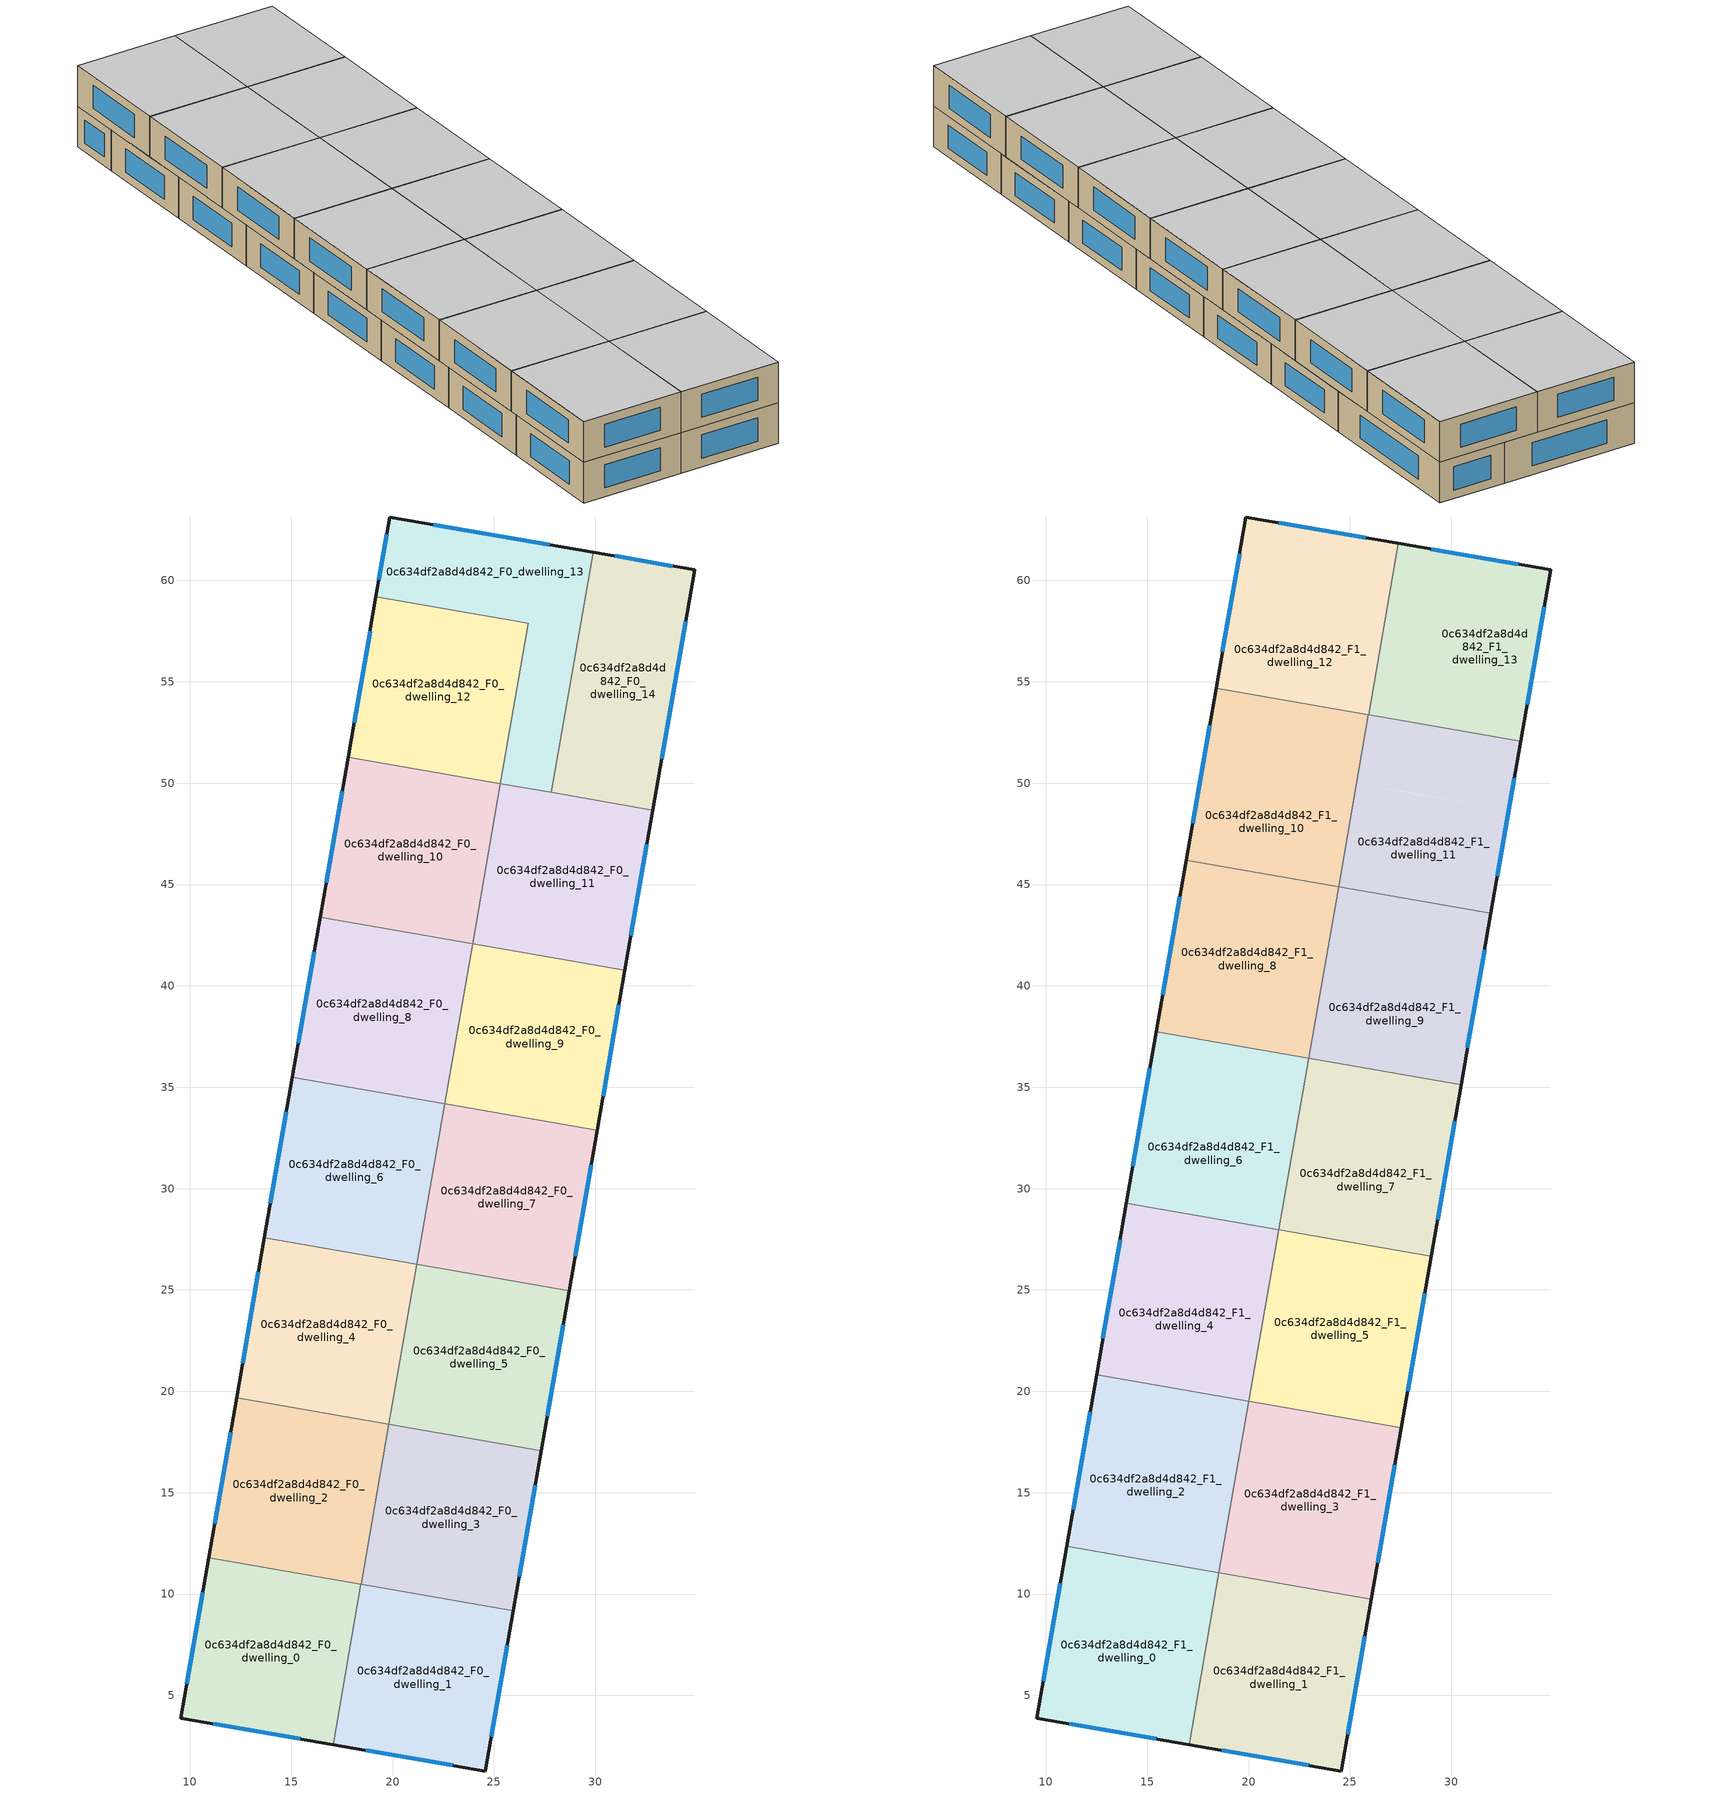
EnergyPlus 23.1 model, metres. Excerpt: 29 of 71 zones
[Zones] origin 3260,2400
0c634df2a8d4d842_F0_dwelling_0
 floor ground (EU_floor_Construction): 18.44,10.48 17.06,2.57 9.55,3.88 10.93,11.78 z0
 wall outside (EU_wall_Construction): 10.93,11.78 9.55,3.88 17.06,2.57 z0:3
 wall to 0c634df2a8d4d842_F0_dwelling_1 (EU_wall_Construction): 17.06,2.57 18.44,10.48 z0:3
 wall to 0c634df2a8d4d842_F0_dwelling_2 (EU_wall_Construction): 18.44,10.48 10.93,11.78 z0:3
 window (EU_Window_Construction): 11.16,3.6 15.45,2.85 / 10.63,10.09 9.85,5.57 z0.64:2.36
0c634df2a8d4d842_F0_dwelling_1
 floor ground (EU_floor_Construction): 25.96,9.17 24.58,1.27 17.06,2.57 18.44,10.48 z0
 wall outside (EU_wall_Construction): 17.06,2.57 24.58,1.27 25.96,9.17 z0:3
 wall to 0c634df2a8d4d842_F0_dwelling_3 (EU_wall_Construction): 25.96,9.17 18.44,10.48 z0:3
 window (EU_Window_Construction): 18.67,2.3 22.97,1.55 / 24.88,2.96 25.66,7.48 z0.64:2.36
0c634df2a8d4d842_F0_dwelling_10
 floor ground (EU_floor_Construction): 25.32,49.98 23.95,42.08 16.43,43.39 17.81,51.29 z0
 wall outside (EU_wall_Construction): 17.81,51.29 16.43,43.39 z0:3
 wall to 0c634df2a8d4d842_F0_dwelling_8 (EU_wall_Construction): 16.43,43.39 23.95,42.08 z0:3
 wall to 0c634df2a8d4d842_F0_dwelling_12 (EU_wall_Construction): 25.32,49.98 17.81,51.29 z0:3
 wall to 0c634df2a8d4d842_F0_dwelling_11 (EU_wall_Construction): 23.95,42.08 25.32,49.98 z0:3
 window (EU_Window_Construction): 17.51,49.6 16.73,45.08 z0.64:2.36
0c634df2a8d4d842_F0_dwelling_11
 floor ground (EU_floor_Construction): 32.84,48.67 31.47,40.77 23.95,42.08 25.32,49.98 z0
 wall outside (EU_wall_Construction): 31.47,40.77 32.84,48.67 z0:3
 wall to 0c634df2a8d4d842_F0_dwelling_9 (EU_wall_Construction): 23.95,42.08 31.47,40.77 z0:3
 wall to 0c634df2a8d4d842_F0_dwelling_14 (EU_wall_Construction): 32.84,48.67 27.83,49.54 z0:3
 wall to 0c634df2a8d4d842_F0_dwelling_13 (EU_wall_Construction): 27.83,49.54 25.32,49.98 z0:3
 window (EU_Window_Construction): 31.76,42.46 32.55,46.98 z0.64:2.36
0c634df2a8d4d842_F0_dwelling_12
 floor ground (EU_floor_Construction): 26.7,57.88 25.32,49.98 17.81,51.29 19.18,59.19 z0
 wall outside (EU_wall_Construction): 19.18,59.19 17.81,51.29 z0:3
 wall to 0c634df2a8d4d842_F0_dwelling_13 (EU_wall_Construction): 25.32,49.98 26.7,57.88 19.18,59.19 z0:3
 window (EU_Window_Construction): 18.89,57.5 18.1,52.98 z0.64:2.36
0c634df2a8d4d842_F0_dwelling_13
 floor ground (EU_floor_Construction): 29.9,61.39 27.83,49.54 25.32,49.98 26.7,57.88 19.18,59.19 19.87,63.13 z0
 wall outside (EU_wall_Construction): 29.9,61.39 19.87,63.13 19.18,59.19 z0:3
 wall to 0c634df2a8d4d842_F0_dwelling_14 (EU_wall_Construction): 27.83,49.54 29.9,61.39 z0:3
 window (EU_Window_Construction): 19.72,62.29 19.33,60.03 / 27.75,61.77 22.02,62.76 z0.64:2.36
0c634df2a8d4d842_F0_dwelling_14
 floor ground (EU_floor_Construction): 34.91,60.53 32.84,48.67 27.83,49.54 29.9,61.39 z0
 wall outside (EU_wall_Construction): 32.84,48.67 34.91,60.53 29.9,61.39 z0:3
 window (EU_Window_Construction): 33.83,60.71 30.97,61.21 / 33.28,51.21 34.46,57.99 z0.64:2.36
0c634df2a8d4d842_F0_dwelling_2
 floor ground (EU_floor_Construction): 19.82,18.38 18.44,10.48 10.93,11.78 12.3,19.69 z0
 wall outside (EU_wall_Construction): 12.3,19.69 10.93,11.78 z0:3
 wall to 0c634df2a8d4d842_F0_dwelling_3 (EU_wall_Construction): 18.44,10.48 19.82,18.38 z0:3
 wall to 0c634df2a8d4d842_F0_dwelling_4 (EU_wall_Construction): 19.82,18.38 12.3,19.69 z0:3
 window (EU_Window_Construction): 12.01,17.99 11.22,13.48 z0.64:2.36
0c634df2a8d4d842_F0_dwelling_3
 floor ground (EU_floor_Construction): 27.34,17.07 25.96,9.17 18.44,10.48 19.82,18.38 z0
 wall outside (EU_wall_Construction): 25.96,9.17 27.34,17.07 z0:3
 wall to 0c634df2a8d4d842_F0_dwelling_5 (EU_wall_Construction): 27.34,17.07 19.82,18.38 z0:3
 window (EU_Window_Construction): 26.25,10.86 27.04,15.38 z0.64:2.36
 ceiling adiabatic (EU_roof_Construction): 26.06,9.73 27.33,17.07 19.82,18.38 18.54,11.04 z3
0c634df2a8d4d842_F0_dwelling_4
 floor ground (EU_floor_Construction): 21.2,26.28 19.82,18.38 12.3,19.69 13.68,27.59 z0
 wall outside (EU_wall_Construction): 13.68,27.59 12.3,19.69 z0:3
 wall to 0c634df2a8d4d842_F0_dwelling_6 (EU_wall_Construction): 21.2,26.28 13.68,27.59 z0:3
 wall to 0c634df2a8d4d842_F0_dwelling_5 (EU_wall_Construction): 19.82,18.38 21.2,26.28 z0:3
 window (EU_Window_Construction): 13.39,25.9 12.6,21.38 z0.64:2.36
0c634df2a8d4d842_F0_dwelling_5
 floor ground (EU_floor_Construction): 28.71,24.97 27.34,17.07 19.82,18.38 21.2,26.28 z0
 wall outside (EU_wall_Construction): 27.34,17.07 28.71,24.97 z0:3
 wall to 0c634df2a8d4d842_F0_dwelling_7 (EU_wall_Construction): 28.71,24.97 21.2,26.28 z0:3
 window (EU_Window_Construction): 27.63,18.76 28.42,23.28 z0.64:2.36
 ceiling adiabatic (EU_roof_Construction): 27.53,18.2 28.71,24.97 21.2,26.28 20.02,19.51 z3
0c634df2a8d4d842_F0_dwelling_6
 floor ground (EU_floor_Construction): 22.57,34.18 21.2,26.28 13.68,27.59 15.06,35.49 z0
 wall outside (EU_wall_Construction): 15.06,35.49 13.68,27.59 z0:3
 wall to 0c634df2a8d4d842_F0_dwelling_8 (EU_wall_Construction): 22.57,34.18 15.06,35.49 z0:3
 wall to 0c634df2a8d4d842_F0_dwelling_7 (EU_wall_Construction): 21.2,26.28 22.57,34.18 z0:3
 window (EU_Window_Construction): 14.76,33.8 13.98,29.28 z0.64:2.36
0c634df2a8d4d842_F0_dwelling_7
 floor ground (EU_floor_Construction): 30.09,32.87 28.71,24.97 21.2,26.28 22.57,34.18 z0
 wall outside (EU_wall_Construction): 28.71,24.97 30.09,32.87 z0:3
 wall to 0c634df2a8d4d842_F0_dwelling_9 (EU_wall_Construction): 30.09,32.87 22.57,34.18 z0:3
 window (EU_Window_Construction): 29.01,26.66 29.79,31.18 z0.64:2.36
 ceiling adiabatic (EU_roof_Construction): 28.71,24.97 29.01,26.66 21.49,27.97 21.2,26.28 z3
0c634df2a8d4d842_F0_dwelling_8
 floor ground (EU_floor_Construction): 23.95,42.08 22.57,34.18 15.06,35.49 16.43,43.39 z0
 wall outside (EU_wall_Construction): 16.43,43.39 15.06,35.49 z0:3
 wall to 0c634df2a8d4d842_F0_dwelling_9 (EU_wall_Construction): 22.57,34.18 23.95,42.08 z0:3
 window (EU_Window_Construction): 16.14,41.7 15.35,37.18 z0.64:2.36
 ceiling adiabatic (EU_roof_Construction): 22.97,36.44 23.95,42.08 16.43,43.39 15.45,37.75 z3
0c634df2a8d4d842_F0_dwelling_9
 floor ground (EU_floor_Construction): 31.47,40.77 30.09,32.87 22.57,34.18 23.95,42.08 z0
 wall outside (EU_wall_Construction): 30.09,32.87 31.47,40.77 z0:3
 window (EU_Window_Construction): 30.38,34.56 31.17,39.08 z0.64:2.36
0c634df2a8d4d842_F1_dwelling_0
 floor to 0c634df2a8d4d842_F0_dwelling_0 (EU_floor_Construction): 18.44,10.48 17.06,2.57 9.55,3.88 10.93,11.78 z3
 floor to 0c634df2a8d4d842_F0_dwelling_2 (EU_floor_Construction): 18.54,11.04 18.44,10.48 10.93,11.78 11.03,12.35 z3
 wall outside (EU_wall_Construction): 11.03,12.35 9.55,3.88 17.06,2.57 z3:6
 wall to 0c634df2a8d4d842_F1_dwelling_1 (EU_wall_Construction): 17.06,2.57 18.54,11.04 z3:6
 wall to 0c634df2a8d4d842_F1_dwelling_2 (EU_wall_Construction): 18.54,11.04 11.03,12.35 z3:6
 window (EU_Window_Construction): 11.16,3.6 15.45,2.85 / 10.71,10.53 9.87,5.69 z3.64:5.36
 ceiling to 0c634df2a8d4d842_F2_dwelling_0 (EU_floor_Construction): 17.06,2.57 18.54,11.04 11.03,12.35 9.55,3.88 z6
0c634df2a8d4d842_F1_dwelling_1
 floor to 0c634df2a8d4d842_F0_dwelling_1 (EU_floor_Construction): 25.96,9.17 24.58,1.27 17.06,2.57 18.44,10.48 z3
 floor to 0c634df2a8d4d842_F0_dwelling_3 (EU_floor_Construction): 26.06,9.73 25.96,9.17 18.44,10.48 18.54,11.04 z3
 wall outside (EU_wall_Construction): 17.06,2.57 24.58,1.27 26.06,9.73 z3:6
 wall to 0c634df2a8d4d842_F1_dwelling_3 (EU_wall_Construction): 26.06,9.73 18.54,11.04 z3:6
 window (EU_Window_Construction): 18.67,2.3 22.97,1.55 / 24.9,3.08 25.74,7.92 z3.64:5.36
 ceiling to 0c634df2a8d4d842_F2_dwelling_1 (EU_floor_Construction): 24.58,1.27 26.06,9.73 18.54,11.04 17.06,2.57 z6
0c634df2a8d4d842_F1_dwelling_10
 floor to 0c634df2a8d4d842_F0_dwelling_10 (EU_floor_Construction): 25.32,49.98 24.44,44.9 16.92,46.21 17.81,51.29 z3
 floor to 0c634df2a8d4d842_F0_dwelling_12 (EU_floor_Construction): 25.91,53.37 25.32,49.98 17.81,51.29 18.4,54.67 z3
 wall outside (EU_wall_Construction): 18.4,54.67 16.92,46.21 z3:6
 wall to 0c634df2a8d4d842_F1_dwelling_11 (EU_wall_Construction): 24.44,44.9 25.91,53.37 z3:6
 wall to 0c634df2a8d4d842_F1_dwelling_8 (EU_wall_Construction): 16.92,46.21 24.44,44.9 z3:6
 wall to 0c634df2a8d4d842_F1_dwelling_12 (EU_wall_Construction): 25.91,53.37 18.4,54.67 z3:6
 window (EU_Window_Construction): 18.08,52.86 17.24,48.02 z3.64:5.36
 ceiling to 0c634df2a8d4d842_F2_dwelling_10 (EU_floor_Construction): 24.44,44.9 25.91,53.37 18.4,54.67 16.92,46.21 z6
0c634df2a8d4d842_F1_dwelling_11
 floor to 0c634df2a8d4d842_F0_dwelling_11 (EU_floor_Construction): 32.84,48.67 31.96,43.59 24.44,44.9 25.32,49.98 z3
 floor to 0c634df2a8d4d842_F0_dwelling_14 (EU_floor_Construction): 33.43,52.06 32.84,48.67 27.83,49.54 28.42,52.93 z3
 floor to 0c634df2a8d4d842_F0_dwelling_13 (EU_floor_Construction): 28.42,52.93 27.83,49.54 25.32,49.98 25.91,53.37 z3
 wall outside (EU_wall_Construction): 31.96,43.59 33.43,52.06 z3:6
 wall to 0c634df2a8d4d842_F1_dwelling_9 (EU_wall_Construction): 24.44,44.9 31.96,43.59 z3:6
 wall to 0c634df2a8d4d842_F1_dwelling_13 (EU_wall_Construction): 33.43,52.06 25.92,53.37 z3:6
 window (EU_Window_Construction): 32.27,45.41 33.12,50.24 z3.64:5.36
 ceiling to 0c634df2a8d4d842_F2_dwelling_11 (EU_floor_Construction): 31.96,43.59 33.43,52.06 25.91,53.37 24.44,44.9 z6
0c634df2a8d4d842_F1_dwelling_12
 floor to 0c634df2a8d4d842_F0_dwelling_12 (EU_floor_Construction): 26.7,57.88 25.91,53.37 18.4,54.67 19.18,59.19 z3
 floor to 0c634df2a8d4d842_F0_dwelling_13 (EU_floor_Construction): 27.39,61.83 25.92,53.37 26.7,57.88 19.18,59.19 19.87,63.13 z3
 wall outside (EU_wall_Construction): 27.39,61.83 19.87,63.13 18.4,54.67 z3:6
 wall to 0c634df2a8d4d842_F1_dwelling_13 (EU_wall_Construction): 25.92,53.37 27.39,61.83 z3:6
 window (EU_Window_Construction): 25.78,62.11 21.48,62.85 / 19.55,61.32 18.71,56.49 z3.64:5.36
 ceiling to 0c634df2a8d4d842_F2_dwelling_12 (EU_floor_Construction): 25.92,53.37 27.39,61.83 19.87,63.13 18.4,54.67 z6
0c634df2a8d4d842_F1_dwelling_13
 floor to 0c634df2a8d4d842_F0_dwelling_13 (EU_floor_Construction): 29.9,61.39 28.42,52.93 25.92,53.37 27.39,61.83 z3
 floor to 0c634df2a8d4d842_F0_dwelling_14 (EU_floor_Construction): 34.91,60.53 33.43,52.06 28.42,52.93 29.9,61.39 z3
 wall outside (EU_wall_Construction): 33.43,52.06 34.91,60.53 27.39,61.83 z3:6
 window (EU_Window_Construction): 33.3,60.81 29,61.55 / 33.75,53.87 34.59,58.71 z3.64:5.36
 ceiling to 0c634df2a8d4d842_F2_dwelling_13 (EU_floor_Construction): 33.43,52.06 34.91,60.53 27.39,61.83 25.92,53.37 z6
0c634df2a8d4d842_F1_dwelling_2
 floor to 0c634df2a8d4d842_F0_dwelling_2 (EU_floor_Construction): 19.82,18.38 18.54,11.04 11.03,12.35 12.3,19.69 z3
 floor to 0c634df2a8d4d842_F0_dwelling_4 (EU_floor_Construction): 20.02,19.51 19.82,18.38 12.3,19.69 12.5,20.82 z3
 wall outside (EU_wall_Construction): 12.5,20.82 11.03,12.35 z3:6
 wall to 0c634df2a8d4d842_F1_dwelling_4 (EU_wall_Construction): 20.02,19.51 12.5,20.82 z3:6
 wall to 0c634df2a8d4d842_F1_dwelling_3 (EU_wall_Construction): 18.54,11.04 20.02,19.51 z3:6
 window (EU_Window_Construction): 12.19,19 11.34,14.16 z3.64:5.36
 ceiling to 0c634df2a8d4d842_F2_dwelling_2 (EU_floor_Construction): 18.54,11.04 20.02,19.51 12.5,20.82 11.03,12.35 z6
0c634df2a8d4d842_F1_dwelling_3
 floor to 0c634df2a8d4d842_F0_dwelling_5 (EU_floor_Construction): 27.53,18.2 27.33,17.07 19.82,18.38 20.02,19.51 z3
 floor adiabatic (EU_floor_Construction): 27.33,17.07 26.06,9.73 18.54,11.04 20.02,19.51 19.82,18.38 z3
 wall outside (EU_wall_Construction): 26.06,9.73 27.53,18.2 z3:6
 wall to 0c634df2a8d4d842_F1_dwelling_5 (EU_wall_Construction): 27.53,18.2 20.02,19.51 z3:6
 window (EU_Window_Construction): 26.37,11.55 27.22,16.39 z3.64:5.36
 ceiling to 0c634df2a8d4d842_F2_dwelling_3 (EU_floor_Construction): 26.06,9.73 27.53,18.2 20.02,19.51 18.54,11.04 z6
0c634df2a8d4d842_F1_dwelling_4
 floor to 0c634df2a8d4d842_F0_dwelling_4 (EU_floor_Construction): 21.2,26.28 20.02,19.51 12.5,20.82 13.68,27.59 z3
 floor to 0c634df2a8d4d842_F0_dwelling_6 (EU_floor_Construction): 21.49,27.97 21.2,26.28 13.68,27.59 13.98,29.28 z3
 wall outside (EU_wall_Construction): 13.97,29.28 12.5,20.82 z3:6
 wall to 0c634df2a8d4d842_F1_dwelling_6 (EU_wall_Construction): 21.49,27.97 13.97,29.28 z3:6
 wall to 0c634df2a8d4d842_F1_dwelling_5 (EU_wall_Construction): 20.02,19.51 21.49,27.97 z3:6
 window (EU_Window_Construction): 13.66,27.47 12.82,22.63 z3.64:5.36
 ceiling to 0c634df2a8d4d842_F2_dwelling_4 (EU_floor_Construction): 20.02,19.51 21.49,27.97 13.97,29.28 12.5,20.82 z6
0c634df2a8d4d842_F1_dwelling_5
 floor adiabatic (EU_floor_Construction): 29.01,26.66 27.53,18.2 20.02,19.51 21.49,27.97 z3
 wall outside (EU_wall_Construction): 27.53,18.2 29.01,26.66 z3:6
 wall to 0c634df2a8d4d842_F1_dwelling_7 (EU_wall_Construction): 29.01,26.66 21.49,27.97 z3:6
 window (EU_Window_Construction): 27.85,20.01 28.69,24.85 z3.64:5.36
 ceiling to 0c634df2a8d4d842_F2_dwelling_5 (EU_floor_Construction): 27.53,18.2 29.01,26.66 21.49,27.97 20.02,19.51 z6
0c634df2a8d4d842_F1_dwelling_6
 floor to 0c634df2a8d4d842_F0_dwelling_6 (EU_floor_Construction): 22.57,34.18 21.49,27.97 13.98,29.28 15.06,35.49 z3
 floor to 0c634df2a8d4d842_F0_dwelling_8 (EU_floor_Construction): 22.97,36.44 22.57,34.18 15.06,35.49 15.45,37.75 z3
 wall outside (EU_wall_Construction): 15.45,37.75 13.97,29.28 z3:6
 wall to 0c634df2a8d4d842_F1_dwelling_7 (EU_wall_Construction): 21.49,27.97 22.97,36.44 z3:6
 wall to 0c634df2a8d4d842_F1_dwelling_8 (EU_wall_Construction): 22.97,36.44 15.45,37.75 z3:6
 window (EU_Window_Construction): 15.13,35.93 14.29,31.09 z3.64:5.36
 ceiling to 0c634df2a8d4d842_F2_dwelling_6 (EU_floor_Construction): 21.49,27.97 22.97,36.44 15.45,37.75 13.97,29.28 z6
0c634df2a8d4d842_F1_dwelling_7
 floor to 0c634df2a8d4d842_F0_dwelling_7 (EU_floor_Construction): 30.09,32.87 29.01,26.66 21.49,27.97 22.57,34.18 z3
 floor to 0c634df2a8d4d842_F0_dwelling_9 (EU_floor_Construction): 30.48,35.13 30.09,32.87 22.57,34.18 22.97,36.44 z3
 wall outside (EU_wall_Construction): 29.01,26.66 30.48,35.13 z3:6
 wall to 0c634df2a8d4d842_F1_dwelling_9 (EU_wall_Construction): 30.48,35.13 22.97,36.44 z3:6
 window (EU_Window_Construction): 29.32,28.48 30.17,33.32 z3.64:5.36
 ceiling to 0c634df2a8d4d842_F2_dwelling_7 (EU_floor_Construction): 29.01,26.66 30.48,35.13 22.97,36.44 21.49,27.97 z6
0c634df2a8d4d842_F1_dwelling_8
 floor to 0c634df2a8d4d842_F0_dwelling_10 (EU_floor_Construction): 24.44,44.9 23.95,42.08 16.43,43.39 16.92,46.21 z3
 floor adiabatic (EU_floor_Construction): 23.95,42.08 22.97,36.44 15.45,37.75 16.92,46.21 16.43,43.39 z3
 wall outside (EU_wall_Construction): 16.92,46.21 15.45,37.75 z3:6
 wall to 0c634df2a8d4d842_F1_dwelling_9 (EU_wall_Construction): 22.97,36.44 24.44,44.9 z3:6
 window (EU_Window_Construction): 16.61,44.4 15.76,39.56 z3.64:5.36
 ceiling to 0c634df2a8d4d842_F2_dwelling_8 (EU_floor_Construction): 22.97,36.44 24.44,44.9 16.92,46.21 15.45,37.75 z6
0c634df2a8d4d842_F1_dwelling_9
 floor to 0c634df2a8d4d842_F0_dwelling_9 (EU_floor_Construction): 31.46,40.77 30.48,35.13 22.97,36.44 23.95,42.08 z3
 floor to 0c634df2a8d4d842_F0_dwelling_11 (EU_floor_Construction): 31.96,43.59 31.46,40.77 23.95,42.08 24.44,44.9 z3
 wall outside (EU_wall_Construction): 30.48,35.13 31.96,43.59 z3:6
 window (EU_Window_Construction): 30.8,36.94 31.64,41.78 z3.64:5.36
 ceiling to 0c634df2a8d4d842_F2_dwelling_9 (EU_floor_Construction): 30.48,35.13 31.96,43.59 24.44,44.9 22.97,36.44 z6
[Building]
EU S2 Campaign: North Axis=0; Terrain=City; Solar Distribution=FullExterior
[Site:Location]
Yerevan-Zvartnots.Intl.AP: Latitude=40.15; Longitude=44.383; Time Zone=4; Elevation=854
[SizingPeriod:WeatherFileDays]
AnnualSizingPeriod: Begin Month=1; Begin Day of Month=1; End Month=12; End Day of Month=31; Day of Week for Start Day=Monday; Use Weather File Daylight Saving Period=No; Use Weather File Rain and Snow Indicators=No
[MATERIAL]
EU_InternalMass_Material: Roughness=MediumRough; Thickness=0.1; Conductivity=1; Density=1800; Specific Heat=900; Thermal Absorptance=0.9; Solar Absorptance=0.7; Visible Absorptance=0.7
[MATERIAL:NOMASS] Roughness=MediumRough; Thermal Absorptance=0.9; Solar Absorptance=0.7; Visible Absorptance=0.7
Name | Thermal Resistance
EU_wall_NoMass | 1.05043
EU_roof_NoMass | 1.45357
EU_floor_NoMass | 0.478065
[WINDOWMATERIAL:SIMPLEGLAZINGSYSTEM]
EU_Window_SimpleGlazing: UFactor=2.5566; Solar Heat Gain Coefficient=0.75; Visible Transmittance=0.75
[CONSTRUCTION]
EU_wall_Construction: EU_wall_NoMass
EU_roof_Construction: EU_roof_NoMass
EU_floor_Construction: EU_floor_NoMass
EU_Window_Construction: EU_Window_SimpleGlazing
EU_InternalMass_Construction: EU_InternalMass_Material
[ZONE] Type=1; Multiplier=1; Ceiling Height=autocalculate; Floor Area=autocalculate; Part of Total Floor Area=Yes
Name | Volume
0c634df2a8d4d842_F0_dwelling_0; 0c634df2a8d4d842_F0_dwelling_10; 0c634df2a8d4d842_F0_dwelling_11 | 183.543
0c634df2a8d4d842_F1_dwelling_0 | 196.663
0c634df2a8d4d842_F0_dwelling_1; 0c634df2a8d4d842_F0_dwelling_7 | 183.554
0c634df2a8d4d842_F1_dwelling_1 | 196.648
0c634df2a8d4d842_F1_dwelling_10 | 196.634
0c634df2a8d4d842_F1_dwelling_11 | 196.674
0c634df2a8d4d842_F0_dwelling_12 | 183.556
0c634df2a8d4d842_F1_dwelling_12 | 196.656
0c634df2a8d4d842_F0_dwelling_13 | 183.56
0c634df2a8d4d842_F1_dwelling_13; 0c634df2a8d4d842_F1_dwelling_8 | 196.635
0c634df2a8d4d842_F0_dwelling_14 | 183.536
0c634df2a8d4d842_F0_dwelling_2 | 183.559
0c634df2a8d4d842_F1_dwelling_2 | 196.677
0c634df2a8d4d842_F0_dwelling_3 | 183.564
0c634df2a8d4d842_F1_dwelling_3 | 196.662
0c634df2a8d4d842_F0_dwelling_4 | 183.531
0c634df2a8d4d842_F1_dwelling_4 | 196.655
0c634df2a8d4d842_F0_dwelling_5 | 183.527
0c634df2a8d4d842_F1_dwelling_5; 0c634df2a8d4d842_F1_dwelling_9 | 196.66
0c634df2a8d4d842_F0_dwelling_6 | 183.55
0c634df2a8d4d842_F1_dwelling_6 | 196.666
0c634df2a8d4d842_F1_dwelling_7 | 196.672
0c634df2a8d4d842_F0_dwelling_8 | 183.52
0c634df2a8d4d842_F0_dwelling_9 | 183.533
[INTERNALMASS] Construction=EU_InternalMass_Construction
Name | Zone or ZoneList | Surface Area
0c634df2a8d4d842_F0_dwelling_0_EU_InternalMass | 0c634df2a8d4d842_F0_dwelling_0 | 61.1813
0c634df2a8d4d842_F0_dwelling_1_EU_InternalMass | 0c634df2a8d4d842_F0_dwelling_1 | 61.1829
0c634df2a8d4d842_F0_dwelling_2_EU_InternalMass | 0c634df2a8d4d842_F0_dwelling_2 | 61.1866
0c634df2a8d4d842_F0_dwelling_3_EU_InternalMass | 0c634df2a8d4d842_F0_dwelling_3 | 61.1858
0c634df2a8d4d842_F0_dwelling_4_EU_InternalMass | 0c634df2a8d4d842_F0_dwelling_4 | 61.1769
0c634df2a8d4d842_F0_dwelling_5_EU_InternalMass | 0c634df2a8d4d842_F0_dwelling_5 | 61.1762
0c634df2a8d4d842_F0_dwelling_6_EU_InternalMass | 0c634df2a8d4d842_F0_dwelling_6 | 61.1819
0c634df2a8d4d842_F0_dwelling_7_EU_InternalMass | 0c634df2a8d4d842_F0_dwelling_7 | 61.1865
0c634df2a8d4d842_F0_dwelling_8_EU_InternalMass | 0c634df2a8d4d842_F0_dwelling_8 | 61.1738
0c634df2a8d4d842_F0_dwelling_9_EU_InternalMass | 0c634df2a8d4d842_F0_dwelling_9 | 61.1797
0c634df2a8d4d842_F0_dwelling_10_EU_InternalMass | 0c634df2a8d4d842_F0_dwelling_10 | 61.1789
0c634df2a8d4d842_F0_dwelling_11_EU_InternalMass | 0c634df2a8d4d842_F0_dwelling_11 | 61.1807
0c634df2a8d4d842_F0_dwelling_12_EU_InternalMass | 0c634df2a8d4d842_F0_dwelling_12 | 61.1855
0c634df2a8d4d842_F0_dwelling_13_EU_InternalMass | 0c634df2a8d4d842_F0_dwelling_13 | 61.1866
0c634df2a8d4d842_F0_dwelling_14_EU_InternalMass | 0c634df2a8d4d842_F0_dwelling_14 | 61.1789
0c634df2a8d4d842_F1_dwelling_0_EU_InternalMass | 0c634df2a8d4d842_F1_dwelling_0 | 65.5546
0c634df2a8d4d842_F1_dwelling_1_EU_InternalMass | 0c634df2a8d4d842_F1_dwelling_1 | 65.5473
0c634df2a8d4d842_F1_dwelling_2_EU_InternalMass | 0c634df2a8d4d842_F1_dwelling_2 | 65.5586
0c634df2a8d4d842_F1_dwelling_3_EU_InternalMass | 0c634df2a8d4d842_F1_dwelling_3 | 65.5564
0c634df2a8d4d842_F1_dwelling_4_EU_InternalMass | 0c634df2a8d4d842_F1_dwelling_4 | 65.5551
0c634df2a8d4d842_F1_dwelling_5_EU_InternalMass | 0c634df2a8d4d842_F1_dwelling_5 | 65.5486
0c634df2a8d4d842_F1_dwelling_6_EU_InternalMass | 0c634df2a8d4d842_F1_dwelling_6 | 65.5554
0c634df2a8d4d842_F1_dwelling_7_EU_InternalMass | 0c634df2a8d4d842_F1_dwelling_7 | 65.5548
0c634df2a8d4d842_F1_dwelling_8_EU_InternalMass | 0c634df2a8d4d842_F1_dwelling_8 | 65.5477
0c634df2a8d4d842_F1_dwelling_9_EU_InternalMass | 0c634df2a8d4d842_F1_dwelling_9 | 65.5485
0c634df2a8d4d842_F1_dwelling_10_EU_InternalMass | 0c634df2a8d4d842_F1_dwelling_10 | 65.5485
0c634df2a8d4d842_F1_dwelling_11_EU_InternalMass | 0c634df2a8d4d842_F1_dwelling_11 | 65.5547
0c634df2a8d4d842_F1_dwelling_12_EU_InternalMass | 0c634df2a8d4d842_F1_dwelling_12 | 65.5542
0c634df2a8d4d842_F1_dwelling_13_EU_InternalMass | 0c634df2a8d4d842_F1_dwelling_13 | 65.543
[OTHEREQUIPMENT] Fuel Type=Electricity; Design Level Calculation Method=Watts/Area; Power per Zone Floor Area=1; Fraction Latent=0; Fraction Radiant=0; Fraction Lost=0; Carbon Dioxide Generation Rate=0; EndUse Subcategory=EU_Step8_InternalGains
Name | Zone or ZoneList or Space or SpaceList | Schedule
EU_Step8_InternalGain_0c634df2a8d4d842_F0_dwelling_0_f000 | 0c634df2a8d4d842_F0_dwelling_0 | EU_Step8_GainSchedule_0c634df2a8d4d842_F0_dwelling_0_f000
EU_Step8_InternalGain_0c634df2a8d4d842_F0_dwelling_1_f000 | 0c634df2a8d4d842_F0_dwelling_1 | EU_Step8_GainSchedule_0c634df2a8d4d842_F0_dwelling_1_f000
EU_Step8_InternalGain_0c634df2a8d4d842_F0_dwelling_2_f000 | 0c634df2a8d4d842_F0_dwelling_2 | EU_Step8_GainSchedule_0c634df2a8d4d842_F0_dwelling_2_f000
EU_Step8_InternalGain_0c634df2a8d4d842_F0_dwelling_3_f000 | 0c634df2a8d4d842_F0_dwelling_3 | EU_Step8_GainSchedule_0c634df2a8d4d842_F0_dwelling_3_f000
EU_Step8_InternalGain_0c634df2a8d4d842_F0_dwelling_4_f000 | 0c634df2a8d4d842_F0_dwelling_4 | EU_Step8_GainSchedule_0c634df2a8d4d842_F0_dwelling_4_f000
EU_Step8_InternalGain_0c634df2a8d4d842_F0_dwelling_5_f000 | 0c634df2a8d4d842_F0_dwelling_5 | EU_Step8_GainSchedule_0c634df2a8d4d842_F0_dwelling_5_f000
EU_Step8_InternalGain_0c634df2a8d4d842_F0_dwelling_6_f000 | 0c634df2a8d4d842_F0_dwelling_6 | EU_Step8_GainSchedule_0c634df2a8d4d842_F0_dwelling_6_f000
EU_Step8_InternalGain_0c634df2a8d4d842_F0_dwelling_7_f000 | 0c634df2a8d4d842_F0_dwelling_7 | EU_Step8_GainSchedule_0c634df2a8d4d842_F0_dwelling_7_f000
EU_Step8_InternalGain_0c634df2a8d4d842_F0_dwelling_8_f000 | 0c634df2a8d4d842_F0_dwelling_8 | EU_Step8_GainSchedule_0c634df2a8d4d842_F0_dwelling_8_f000
EU_Step8_InternalGain_0c634df2a8d4d842_F0_dwelling_9_f000 | 0c634df2a8d4d842_F0_dwelling_9 | EU_Step8_GainSchedule_0c634df2a8d4d842_F0_dwelling_9_f000
EU_Step8_InternalGain_0c634df2a8d4d842_F0_dwelling_10_f000 | 0c634df2a8d4d842_F0_dwelling_10 | EU_Step8_GainSchedule_0c634df2a8d4d842_F0_dwelling_10_f000
EU_Step8_InternalGain_0c634df2a8d4d842_F0_dwelling_11_f000 | 0c634df2a8d4d842_F0_dwelling_11 | EU_Step8_GainSchedule_0c634df2a8d4d842_F0_dwelling_11_f000
EU_Step8_InternalGain_0c634df2a8d4d842_F0_dwelling_12_f000 | 0c634df2a8d4d842_F0_dwelling_12 | EU_Step8_GainSchedule_0c634df2a8d4d842_F0_dwelling_12_f000
EU_Step8_InternalGain_0c634df2a8d4d842_F0_dwelling_13_f000 | 0c634df2a8d4d842_F0_dwelling_13 | EU_Step8_GainSchedule_0c634df2a8d4d842_F0_dwelling_13_f000
EU_Step8_InternalGain_0c634df2a8d4d842_F0_dwelling_14_f000 | 0c634df2a8d4d842_F0_dwelling_14 | EU_Step8_GainSchedule_0c634df2a8d4d842_F0_dwelling_14_f000
EU_Step8_InternalGain_0c634df2a8d4d842_F1_dwelling_0_f000 | 0c634df2a8d4d842_F1_dwelling_0 | EU_Step8_GainSchedule_0c634df2a8d4d842_F1_dwelling_0_f000
EU_Step8_InternalGain_0c634df2a8d4d842_F1_dwelling_1_f000 | 0c634df2a8d4d842_F1_dwelling_1 | EU_Step8_GainSchedule_0c634df2a8d4d842_F1_dwelling_1_f000
EU_Step8_InternalGain_0c634df2a8d4d842_F1_dwelling_2_f000 | 0c634df2a8d4d842_F1_dwelling_2 | EU_Step8_GainSchedule_0c634df2a8d4d842_F1_dwelling_2_f000
EU_Step8_InternalGain_0c634df2a8d4d842_F1_dwelling_3_f000 | 0c634df2a8d4d842_F1_dwelling_3 | EU_Step8_GainSchedule_0c634df2a8d4d842_F1_dwelling_3_f000
EU_Step8_InternalGain_0c634df2a8d4d842_F1_dwelling_4_f000 | 0c634df2a8d4d842_F1_dwelling_4 | EU_Step8_GainSchedule_0c634df2a8d4d842_F1_dwelling_4_f000
EU_Step8_InternalGain_0c634df2a8d4d842_F1_dwelling_5_f000 | 0c634df2a8d4d842_F1_dwelling_5 | EU_Step8_GainSchedule_0c634df2a8d4d842_F1_dwelling_5_f000
EU_Step8_InternalGain_0c634df2a8d4d842_F1_dwelling_6_f000 | 0c634df2a8d4d842_F1_dwelling_6 | EU_Step8_GainSchedule_0c634df2a8d4d842_F1_dwelling_6_f000
EU_Step8_InternalGain_0c634df2a8d4d842_F1_dwelling_7_f000 | 0c634df2a8d4d842_F1_dwelling_7 | EU_Step8_GainSchedule_0c634df2a8d4d842_F1_dwelling_7_f000
EU_Step8_InternalGain_0c634df2a8d4d842_F1_dwelling_8_f000 | 0c634df2a8d4d842_F1_dwelling_8 | EU_Step8_GainSchedule_0c634df2a8d4d842_F1_dwelling_8_f000
EU_Step8_InternalGain_0c634df2a8d4d842_F1_dwelling_9_f000 | 0c634df2a8d4d842_F1_dwelling_9 | EU_Step8_GainSchedule_0c634df2a8d4d842_F1_dwelling_9_f000
EU_Step8_InternalGain_0c634df2a8d4d842_F1_dwelling_10_f000 | 0c634df2a8d4d842_F1_dwelling_10 | EU_Step8_GainSchedule_0c634df2a8d4d842_F1_dwelling_10_f000
EU_Step8_InternalGain_0c634df2a8d4d842_F1_dwelling_11_f000 | 0c634df2a8d4d842_F1_dwelling_11 | EU_Step8_GainSchedule_0c634df2a8d4d842_F1_dwelling_11_f000
EU_Step8_InternalGain_0c634df2a8d4d842_F1_dwelling_12_f000 | 0c634df2a8d4d842_F1_dwelling_12 | EU_Step8_GainSchedule_0c634df2a8d4d842_F1_dwelling_12_f000
EU_Step8_InternalGain_0c634df2a8d4d842_F1_dwelling_13_f000 | 0c634df2a8d4d842_F1_dwelling_13 | EU_Step8_GainSchedule_0c634df2a8d4d842_F1_dwelling_13_f000
[ZONEVENTILATION:DESIGNFLOWRATE] Schedule=EU_AlwaysOn; Design Flow Rate Calculation Method=AirChanges/Hour; Air Changes per Hour=0.557805; Ventilation Type=Natural; Fan Pressure Rise=0; Fan Total Efficiency=1; Constant Term Coefficient=1; Temperature Term Coefficient=0; Velocity Term Coefficient=0; Velocity Squared Term Coefficient=0; Minimum Indoor Temperature=-100; Maximum Indoor Temperature=100; Delta Temperature=-100; Minimum Outdoor Temperature=-100; Maximum Outdoor Temperature=100; Maximum Wind Speed=40
Name | Zone or ZoneList or Space or SpaceList
EU_ConstantAir_0c634df2a8d4d842_F0_dwelling_0 | 0c634df2a8d4d842_F0_dwelling_0
EU_ConstantAir_0c634df2a8d4d842_F0_dwelling_1 | 0c634df2a8d4d842_F0_dwelling_1
EU_ConstantAir_0c634df2a8d4d842_F0_dwelling_2 | 0c634df2a8d4d842_F0_dwelling_2
EU_ConstantAir_0c634df2a8d4d842_F0_dwelling_3 | 0c634df2a8d4d842_F0_dwelling_3
EU_ConstantAir_0c634df2a8d4d842_F0_dwelling_4 | 0c634df2a8d4d842_F0_dwelling_4
EU_ConstantAir_0c634df2a8d4d842_F0_dwelling_5 | 0c634df2a8d4d842_F0_dwelling_5
EU_ConstantAir_0c634df2a8d4d842_F0_dwelling_6 | 0c634df2a8d4d842_F0_dwelling_6
EU_ConstantAir_0c634df2a8d4d842_F0_dwelling_7 | 0c634df2a8d4d842_F0_dwelling_7
EU_ConstantAir_0c634df2a8d4d842_F0_dwelling_8 | 0c634df2a8d4d842_F0_dwelling_8
EU_ConstantAir_0c634df2a8d4d842_F0_dwelling_9 | 0c634df2a8d4d842_F0_dwelling_9
EU_ConstantAir_0c634df2a8d4d842_F0_dwelling_10 | 0c634df2a8d4d842_F0_dwelling_10
EU_ConstantAir_0c634df2a8d4d842_F0_dwelling_11 | 0c634df2a8d4d842_F0_dwelling_11
EU_ConstantAir_0c634df2a8d4d842_F0_dwelling_12 | 0c634df2a8d4d842_F0_dwelling_12
EU_ConstantAir_0c634df2a8d4d842_F0_dwelling_13 | 0c634df2a8d4d842_F0_dwelling_13
EU_ConstantAir_0c634df2a8d4d842_F0_dwelling_14 | 0c634df2a8d4d842_F0_dwelling_14
EU_ConstantAir_0c634df2a8d4d842_F1_dwelling_0 | 0c634df2a8d4d842_F1_dwelling_0
EU_ConstantAir_0c634df2a8d4d842_F1_dwelling_1 | 0c634df2a8d4d842_F1_dwelling_1
EU_ConstantAir_0c634df2a8d4d842_F1_dwelling_2 | 0c634df2a8d4d842_F1_dwelling_2
EU_ConstantAir_0c634df2a8d4d842_F1_dwelling_3 | 0c634df2a8d4d842_F1_dwelling_3
EU_ConstantAir_0c634df2a8d4d842_F1_dwelling_4 | 0c634df2a8d4d842_F1_dwelling_4
EU_ConstantAir_0c634df2a8d4d842_F1_dwelling_5 | 0c634df2a8d4d842_F1_dwelling_5
EU_ConstantAir_0c634df2a8d4d842_F1_dwelling_6 | 0c634df2a8d4d842_F1_dwelling_6
EU_ConstantAir_0c634df2a8d4d842_F1_dwelling_7 | 0c634df2a8d4d842_F1_dwelling_7
EU_ConstantAir_0c634df2a8d4d842_F1_dwelling_8 | 0c634df2a8d4d842_F1_dwelling_8
EU_ConstantAir_0c634df2a8d4d842_F1_dwelling_9 | 0c634df2a8d4d842_F1_dwelling_9
EU_ConstantAir_0c634df2a8d4d842_F1_dwelling_10 | 0c634df2a8d4d842_F1_dwelling_10
EU_ConstantAir_0c634df2a8d4d842_F1_dwelling_11 | 0c634df2a8d4d842_F1_dwelling_11
EU_ConstantAir_0c634df2a8d4d842_F1_dwelling_12 | 0c634df2a8d4d842_F1_dwelling_12
EU_ConstantAir_0c634df2a8d4d842_F1_dwelling_13 | 0c634df2a8d4d842_F1_dwelling_13
[HVACTEMPLATE:THERMOSTAT] Constant Heating Setpoint=20; Constant Cooling Setpoint=50
EU_HeatOnly_0c634df2a8d4d842_F0_dwelling_0; EU_HeatOnly_0c634df2a8d4d842_F0_dwelling_1; EU_HeatOnly_0c634df2a8d4d842_F0_dwelling_2; EU_HeatOnly_0c634df2a8d4d842_F0_dwelling_3; EU_HeatOnly_0c634df2a8d4d842_F0_dwelling_4; EU_HeatOnly_0c634df2a8d4d842_F0_dwelling_5; EU_HeatOnly_0c634df2a8d4d842_F0_dwelling_6; EU_HeatOnly_0c634df2a8d4d842_F0_dwelling_7; EU_HeatOnly_0c634df2a8d4d842_F0_dwelling_8; EU_HeatOnly_0c634df2a8d4d842_F0_dwelling_9; EU_HeatOnly_0c634df2a8d4d842_F0_dwelling_10; EU_HeatOnly_0c634df2a8d4d842_F0_dwelling_11; EU_HeatOnly_0c634df2a8d4d842_F0_dwelling_12; EU_HeatOnly_0c634df2a8d4d842_F0_dwelling_13; EU_HeatOnly_0c634df2a8d4d842_F0_dwelling_14; EU_HeatOnly_0c634df2a8d4d842_F1_dwelling_0; EU_HeatOnly_0c634df2a8d4d842_F1_dwelling_1; EU_HeatOnly_0c634df2a8d4d842_F1_dwelling_2; EU_HeatOnly_0c634df2a8d4d842_F1_dwelling_3; EU_HeatOnly_0c634df2a8d4d842_F1_dwelling_4; EU_HeatOnly_0c634df2a8d4d842_F1_dwelling_5; EU_HeatOnly_0c634df2a8d4d842_F1_dwelling_6; EU_HeatOnly_0c634df2a8d4d842_F1_dwelling_7; EU_HeatOnly_0c634df2a8d4d842_F1_dwelling_8; EU_HeatOnly_0c634df2a8d4d842_F1_dwelling_9; EU_HeatOnly_0c634df2a8d4d842_F1_dwelling_10; EU_HeatOnly_0c634df2a8d4d842_F1_dwelling_11; EU_HeatOnly_0c634df2a8d4d842_F1_dwelling_12; EU_HeatOnly_0c634df2a8d4d842_F1_dwelling_13; EU_HeatOnly_0c634df2a8d4d842_F2_dwelling_0; EU_HeatOnly_0c634df2a8d4d842_F2_dwelling_1; EU_HeatOnly_0c634df2a8d4d842_F2_dwelling_2; EU_HeatOnly_0c634df2a8d4d842_F2_dwelling_3
[HVACTEMPLATE:ZONE:IDEALLOADSAIRSYSTEM] System Availability Schedule=EU_AlwaysOn; Maximum Heating Supply Air Temperature=50; Minimum Cooling Supply Air Temperature=13; Maximum Heating Supply Air Humidity Ratio=0.0156; Minimum Cooling Supply Air Humidity Ratio=0.0077; Heating Limit=NoLimit; Cooling Limit=NoLimit; Heating Availability Schedule=EU_AlwaysOn; Cooling Availability Schedule=EU_CoolingOff; Dehumidification Control Type=ConstantSensibleHeatRatio; Cooling Sensible Heat Ratio=0.7; Dehumidification Setpoint=60; Humidification Control Type=None; Humidification Setpoint=30; Outdoor Air Method=None; Outdoor Air Flow Rate per Person=0.00944; Outdoor Air Flow Rate per Zone Floor Area=0; Outdoor Air Flow Rate per Zone=0; Demand Controlled Ventilation Type=None; Outdoor Air Economizer Type=NoEconomizer; Heat Recovery Type=None; Sensible Heat Recovery Effectiveness=0.7; Latent Heat Recovery Effectiveness=0.65
Name | Template Thermostat
0c634df2a8d4d842_F0_dwelling_0 | EU_HeatOnly_0c634df2a8d4d842_F0_dwelling_0
0c634df2a8d4d842_F0_dwelling_1 | EU_HeatOnly_0c634df2a8d4d842_F0_dwelling_1
0c634df2a8d4d842_F0_dwelling_2 | EU_HeatOnly_0c634df2a8d4d842_F0_dwelling_2
0c634df2a8d4d842_F0_dwelling_3 | EU_HeatOnly_0c634df2a8d4d842_F0_dwelling_3
0c634df2a8d4d842_F0_dwelling_4 | EU_HeatOnly_0c634df2a8d4d842_F0_dwelling_4
0c634df2a8d4d842_F0_dwelling_5 | EU_HeatOnly_0c634df2a8d4d842_F0_dwelling_5
0c634df2a8d4d842_F0_dwelling_6 | EU_HeatOnly_0c634df2a8d4d842_F0_dwelling_6
0c634df2a8d4d842_F0_dwelling_7 | EU_HeatOnly_0c634df2a8d4d842_F0_dwelling_7
0c634df2a8d4d842_F0_dwelling_8 | EU_HeatOnly_0c634df2a8d4d842_F0_dwelling_8
0c634df2a8d4d842_F0_dwelling_9 | EU_HeatOnly_0c634df2a8d4d842_F0_dwelling_9
0c634df2a8d4d842_F0_dwelling_10 | EU_HeatOnly_0c634df2a8d4d842_F0_dwelling_10
0c634df2a8d4d842_F0_dwelling_11 | EU_HeatOnly_0c634df2a8d4d842_F0_dwelling_11
0c634df2a8d4d842_F0_dwelling_12 | EU_HeatOnly_0c634df2a8d4d842_F0_dwelling_12
0c634df2a8d4d842_F0_dwelling_13 | EU_HeatOnly_0c634df2a8d4d842_F0_dwelling_13
0c634df2a8d4d842_F0_dwelling_14 | EU_HeatOnly_0c634df2a8d4d842_F0_dwelling_14
0c634df2a8d4d842_F1_dwelling_0 | EU_HeatOnly_0c634df2a8d4d842_F1_dwelling_0
0c634df2a8d4d842_F1_dwelling_1 | EU_HeatOnly_0c634df2a8d4d842_F1_dwelling_1
0c634df2a8d4d842_F1_dwelling_2 | EU_HeatOnly_0c634df2a8d4d842_F1_dwelling_2
0c634df2a8d4d842_F1_dwelling_3 | EU_HeatOnly_0c634df2a8d4d842_F1_dwelling_3
0c634df2a8d4d842_F1_dwelling_4 | EU_HeatOnly_0c634df2a8d4d842_F1_dwelling_4
0c634df2a8d4d842_F1_dwelling_5 | EU_HeatOnly_0c634df2a8d4d842_F1_dwelling_5
0c634df2a8d4d842_F1_dwelling_6 | EU_HeatOnly_0c634df2a8d4d842_F1_dwelling_6
0c634df2a8d4d842_F1_dwelling_7 | EU_HeatOnly_0c634df2a8d4d842_F1_dwelling_7
0c634df2a8d4d842_F1_dwelling_8 | EU_HeatOnly_0c634df2a8d4d842_F1_dwelling_8
0c634df2a8d4d842_F1_dwelling_9 | EU_HeatOnly_0c634df2a8d4d842_F1_dwelling_9
0c634df2a8d4d842_F1_dwelling_10 | EU_HeatOnly_0c634df2a8d4d842_F1_dwelling_10
0c634df2a8d4d842_F1_dwelling_11 | EU_HeatOnly_0c634df2a8d4d842_F1_dwelling_11
0c634df2a8d4d842_F1_dwelling_12 | EU_HeatOnly_0c634df2a8d4d842_F1_dwelling_12
0c634df2a8d4d842_F1_dwelling_13 | EU_HeatOnly_0c634df2a8d4d842_F1_dwelling_13
[SIZING:ZONE] Zone Cooling Design Supply Air Temperature Input Method=SupplyAirTemperature; Zone Cooling Design Supply Air Temperature=13; Zone Heating Design Supply Air Temperature Input Method=SupplyAirTemperature; Zone Heating Design Supply Air Temperature=50; Zone Cooling Design Supply Air Humidity Ratio=0.008; Zone Heating Design Supply Air Humidity Ratio=0.008; Cooling Design Air Flow Method=DesignDay; Cooling Design Air Flow Rate=0; Cooling Minimum Air Flow per Zone Floor Area=0.000762; Cooling Minimum Air Flow=0; Cooling Minimum Air Flow Fraction=0.2; Heating Design Air Flow Method=DesignDay; Heating Design Air Flow Rate=0; Heating Maximum Air Flow per Zone Floor Area=0.002032; Heating Maximum Air Flow=0.141576; Heating Maximum Air Flow Fraction=0.3; Account for Dedicated Outdoor Air System=No; Dedicated Outdoor Air System Control Strategy=NeutralSupplyAir; Dedicated Outdoor Air Low Setpoint Temperature for Design=autosize; Dedicated Outdoor Air High Setpoint Temperature for Design=autosize; Zone Load Sizing Method=Sensible Load Only No Latent Load; Zone Latent Cooling Design Supply Air Humidity Ratio Input Method=HumidityRatioDifference; Zone Cooling Design Supply Air Humidity Ratio Difference=0.005; Zone Latent Heating Design Supply Air Humidity Ratio Input Method=HumidityRatioDifference; Zone Humidification Design Supply Air Humidity Ratio Difference=0.005
0c634df2a8d4d842_F0_dwelling_0; 0c634df2a8d4d842_F0_dwelling_1; 0c634df2a8d4d842_F0_dwelling_2; 0c634df2a8d4d842_F0_dwelling_3; 0c634df2a8d4d842_F0_dwelling_4; 0c634df2a8d4d842_F0_dwelling_5; 0c634df2a8d4d842_F0_dwelling_6; 0c634df2a8d4d842_F0_dwelling_7; 0c634df2a8d4d842_F0_dwelling_8; 0c634df2a8d4d842_F0_dwelling_9; 0c634df2a8d4d842_F0_dwelling_10; 0c634df2a8d4d842_F0_dwelling_11; 0c634df2a8d4d842_F0_dwelling_12; 0c634df2a8d4d842_F0_dwelling_13; 0c634df2a8d4d842_F0_dwelling_14; 0c634df2a8d4d842_F1_dwelling_0; 0c634df2a8d4d842_F1_dwelling_1; 0c634df2a8d4d842_F1_dwelling_2; 0c634df2a8d4d842_F1_dwelling_3; 0c634df2a8d4d842_F1_dwelling_4; 0c634df2a8d4d842_F1_dwelling_5; 0c634df2a8d4d842_F1_dwelling_6; 0c634df2a8d4d842_F1_dwelling_7; 0c634df2a8d4d842_F1_dwelling_8; 0c634df2a8d4d842_F1_dwelling_9; 0c634df2a8d4d842_F1_dwelling_10; 0c634df2a8d4d842_F1_dwelling_11; 0c634df2a8d4d842_F1_dwelling_12; 0c634df2a8d4d842_F1_dwelling_13
[SCHEDULE:CONSTANT]
Name | Hourly Value
EU_AlwaysOn | 1
EU_CoolingOff | 0
[SCHEDULE:FILE] Column Number=1; Rows to Skip at Top=0; Number of Hours of Data=8760; Column Separator=Comma; Interpolate to Timestep=No; Minutes per Item=60; Adjust Schedule for Daylight Savings=Yes
Name | File
EU_Step8_GainSchedule_0c634df2a8d4d842_F0_dwelling_0_f000 | ../../schedules/0c634df2a8d4d842/0c634df2a8d4d842_F0_dwelling_0_f000_gain.csv
EU_Step8_GainSchedule_0c634df2a8d4d842_F0_dwelling_1_f000 | ../../schedules/0c634df2a8d4d842/0c634df2a8d4d842_F0_dwelling_1_f000_gain.csv
EU_Step8_GainSchedule_0c634df2a8d4d842_F0_dwelling_2_f000 | ../../schedules/0c634df2a8d4d842/0c634df2a8d4d842_F0_dwelling_2_f000_gain.csv
EU_Step8_GainSchedule_0c634df2a8d4d842_F0_dwelling_3_f000 | ../../schedules/0c634df2a8d4d842/0c634df2a8d4d842_F0_dwelling_3_f000_gain.csv
EU_Step8_GainSchedule_0c634df2a8d4d842_F0_dwelling_4_f000 | ../../schedules/0c634df2a8d4d842/0c634df2a8d4d842_F0_dwelling_4_f000_gain.csv
EU_Step8_GainSchedule_0c634df2a8d4d842_F0_dwelling_5_f000 | ../../schedules/0c634df2a8d4d842/0c634df2a8d4d842_F0_dwelling_5_f000_gain.csv
EU_Step8_GainSchedule_0c634df2a8d4d842_F0_dwelling_6_f000 | ../../schedules/0c634df2a8d4d842/0c634df2a8d4d842_F0_dwelling_6_f000_gain.csv
EU_Step8_GainSchedule_0c634df2a8d4d842_F0_dwelling_7_f000 | ../../schedules/0c634df2a8d4d842/0c634df2a8d4d842_F0_dwelling_7_f000_gain.csv
EU_Step8_GainSchedule_0c634df2a8d4d842_F0_dwelling_8_f000 | ../../schedules/0c634df2a8d4d842/0c634df2a8d4d842_F0_dwelling_8_f000_gain.csv
EU_Step8_GainSchedule_0c634df2a8d4d842_F0_dwelling_9_f000 | ../../schedules/0c634df2a8d4d842/0c634df2a8d4d842_F0_dwelling_9_f000_gain.csv
EU_Step8_GainSchedule_0c634df2a8d4d842_F0_dwelling_10_f000 | ../../schedules/0c634df2a8d4d842/0c634df2a8d4d842_F0_dwelling_10_f000_gain.csv
EU_Step8_GainSchedule_0c634df2a8d4d842_F0_dwelling_11_f000 | ../../schedules/0c634df2a8d4d842/0c634df2a8d4d842_F0_dwelling_11_f000_gain.csv
EU_Step8_GainSchedule_0c634df2a8d4d842_F0_dwelling_12_f000 | ../../schedules/0c634df2a8d4d842/0c634df2a8d4d842_F0_dwelling_12_f000_gain.csv
EU_Step8_GainSchedule_0c634df2a8d4d842_F0_dwelling_13_f000 | ../../schedules/0c634df2a8d4d842/0c634df2a8d4d842_F0_dwelling_13_f000_gain.csv
EU_Step8_GainSchedule_0c634df2a8d4d842_F0_dwelling_14_f000 | ../../schedules/0c634df2a8d4d842/0c634df2a8d4d842_F0_dwelling_14_f000_gain.csv
EU_Step8_GainSchedule_0c634df2a8d4d842_F1_dwelling_0_f000 | ../../schedules/0c634df2a8d4d842/0c634df2a8d4d842_F1_dwelling_0_f000_gain.csv
EU_Step8_GainSchedule_0c634df2a8d4d842_F1_dwelling_1_f000 | ../../schedules/0c634df2a8d4d842/0c634df2a8d4d842_F1_dwelling_1_f000_gain.csv
EU_Step8_GainSchedule_0c634df2a8d4d842_F1_dwelling_2_f000 | ../../schedules/0c634df2a8d4d842/0c634df2a8d4d842_F1_dwelling_2_f000_gain.csv
EU_Step8_GainSchedule_0c634df2a8d4d842_F1_dwelling_3_f000 | ../../schedules/0c634df2a8d4d842/0c634df2a8d4d842_F1_dwelling_3_f000_gain.csv
EU_Step8_GainSchedule_0c634df2a8d4d842_F1_dwelling_4_f000 | ../../schedules/0c634df2a8d4d842/0c634df2a8d4d842_F1_dwelling_4_f000_gain.csv
EU_Step8_GainSchedule_0c634df2a8d4d842_F1_dwelling_5_f000 | ../../schedules/0c634df2a8d4d842/0c634df2a8d4d842_F1_dwelling_5_f000_gain.csv
EU_Step8_GainSchedule_0c634df2a8d4d842_F1_dwelling_6_f000 | ../../schedules/0c634df2a8d4d842/0c634df2a8d4d842_F1_dwelling_6_f000_gain.csv
EU_Step8_GainSchedule_0c634df2a8d4d842_F1_dwelling_7_f000 | ../../schedules/0c634df2a8d4d842/0c634df2a8d4d842_F1_dwelling_7_f000_gain.csv
EU_Step8_GainSchedule_0c634df2a8d4d842_F1_dwelling_8_f000 | ../../schedules/0c634df2a8d4d842/0c634df2a8d4d842_F1_dwelling_8_f000_gain.csv
EU_Step8_GainSchedule_0c634df2a8d4d842_F1_dwelling_9_f000 | ../../schedules/0c634df2a8d4d842/0c634df2a8d4d842_F1_dwelling_9_f000_gain.csv
EU_Step8_GainSchedule_0c634df2a8d4d842_F1_dwelling_10_f000 | ../../schedules/0c634df2a8d4d842/0c634df2a8d4d842_F1_dwelling_10_f000_gain.csv
EU_Step8_GainSchedule_0c634df2a8d4d842_F1_dwelling_11_f000 | ../../schedules/0c634df2a8d4d842/0c634df2a8d4d842_F1_dwelling_11_f000_gain.csv
EU_Step8_GainSchedule_0c634df2a8d4d842_F1_dwelling_12_f000 | ../../schedules/0c634df2a8d4d842/0c634df2a8d4d842_F1_dwelling_12_f000_gain.csv
EU_Step8_GainSchedule_0c634df2a8d4d842_F1_dwelling_13_f000 | ../../schedules/0c634df2a8d4d842/0c634df2a8d4d842_F1_dwelling_13_f000_gain.csv
